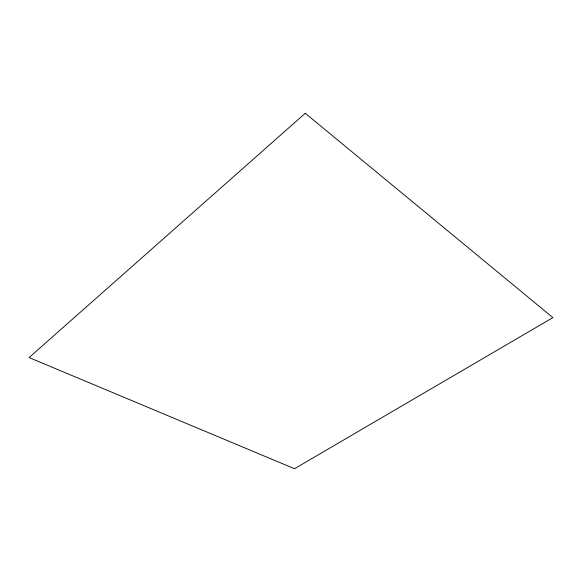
<?xml version="1.0" encoding="UTF-8"?>
<svg xmlns="http://www.w3.org/2000/svg" width="582" height="582" viewBox="0 0 582 582"><rect width="100%" height="100%" fill="white"/><g stroke="black" fill="none" stroke-linecap="round" stroke-linejoin="round"><path stroke-width="0.87" d="M305.266 113.272L29.1 357.559L294.499 468.728L552.9 317.619L305.266 113.272"/></g></svg>
